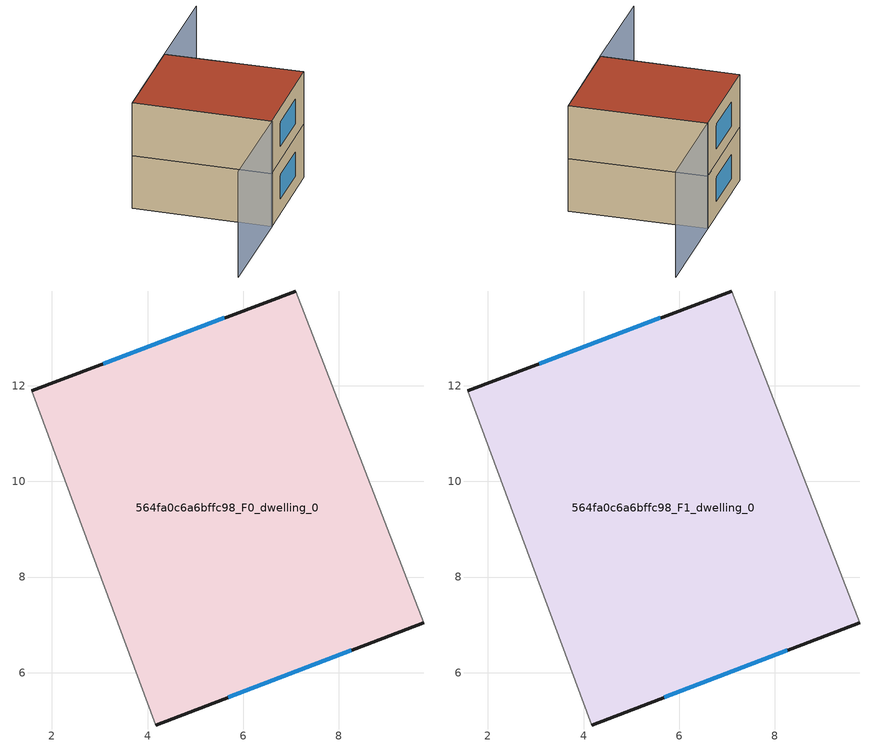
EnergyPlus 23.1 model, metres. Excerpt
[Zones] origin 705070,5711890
564fa0c6a6bffc98_F0_dwelling_0
 floor ground (EU_floor_Construction): 7.1,13.98 9.77,7.05 4.18,4.91 1.58,11.9 z0
 wall outside (EU_wall_Construction): 7.1,13.98 1.58,11.9 / 4.18,4.91 9.77,7.05 z0:3
 wall adiabatic (EU_wall_Construction): 9.77,7.05 7.1,13.98 / 1.58,11.9 4.18,4.91 z0:3
 window (EU_Window_Construction): 5.6,13.42 3.07,12.46 / 5.69,5.49 8.26,6.47 z0.81:2.19
564fa0c6a6bffc98_F1_dwelling_0
 floor to 564fa0c6a6bffc98_F0_dwelling_0 (EU_floor_Construction): 7.1,13.98 9.77,7.05 4.18,4.91 1.58,11.9 z3
 wall outside (EU_wall_Construction): 7.1,13.98 1.58,11.9 / 4.18,4.91 9.77,7.05 z3:6
 wall adiabatic (EU_wall_Construction): 9.77,7.05 7.1,13.98 / 1.58,11.9 4.18,4.91 z3:6
 window (EU_Window_Construction): 5.6,13.42 3.07,12.46 / 5.69,5.49 8.26,6.47 z3.81:5.19
 roof outside (EU_roof_Construction): 9.77,7.05 7.1,13.98 1.58,11.9 4.18,4.91 z6
shading: 9.73,7.03 7.09,13.99 / 7.09,13.99 12.56,16.06 / 1.58,11.9 4.22,4.91 / 4.22,4.91 -1.53,2.74 z0:6
[Building]
EU S2 Campaign: North Axis=0; Terrain=City; Solar Distribution=FullExterior
[Site:Location]
London: Latitude=51.5; Longitude=-0.5; Time Zone=0; Elevation=25
[SizingPeriod:WeatherFileDays]
AnnualSizingPeriod: Begin Month=1; Begin Day of Month=1; End Month=12; End Day of Month=31; Day of Week for Start Day=Monday; Use Weather File Daylight Saving Period=No; Use Weather File Rain and Snow Indicators=No
[MATERIAL]
EU_InternalMass_Material: Roughness=MediumRough; Thickness=0.1; Conductivity=1; Density=1800; Specific Heat=900; Thermal Absorptance=0.9; Solar Absorptance=0.7; Visible Absorptance=0.7
[MATERIAL:NOMASS] Roughness=MediumRough; Thermal Absorptance=0.9; Solar Absorptance=0.7; Visible Absorptance=0.7
Name | Thermal Resistance
EU_wall_NoMass | 0.727863
EU_roof_NoMass | 0.773354
EU_floor_NoMass | 1.79329
[WINDOWMATERIAL:SIMPLEGLAZINGSYSTEM]
EU_Window_SimpleGlazing: UFactor=2.58614; Solar Heat Gain Coefficient=0.76; Visible Transmittance=0.76
[CONSTRUCTION]
EU_wall_Construction: EU_wall_NoMass
EU_roof_Construction: EU_roof_NoMass
EU_floor_Construction: EU_floor_NoMass
EU_Window_Construction: EU_Window_SimpleGlazing
EU_InternalMass_Construction: EU_InternalMass_Material
[ZONE] Type=1; Multiplier=1; Ceiling Height=autocalculate; Floor Area=autocalculate; Part of Total Floor Area=Yes
Name | Volume
564fa0c6a6bffc98_F0_dwelling_0 | 132.693
564fa0c6a6bffc98_F1_dwelling_0 | 132.694
[INTERNALMASS] Construction=EU_InternalMass_Construction; Surface Area=44.2314
Name | Zone or ZoneList
564fa0c6a6bffc98_F0_dwelling_0_EU_InternalMass | 564fa0c6a6bffc98_F0_dwelling_0
564fa0c6a6bffc98_F1_dwelling_0_EU_InternalMass | 564fa0c6a6bffc98_F1_dwelling_0
[OTHEREQUIPMENT] Fuel Type=Electricity; Design Level Calculation Method=Watts/Area; Power per Zone Floor Area=1; Fraction Latent=0; Fraction Radiant=0; Fraction Lost=0; Carbon Dioxide Generation Rate=0; EndUse Subcategory=EU_Step8_InternalGains
Name | Zone or ZoneList or Space or SpaceList | Schedule
EU_Step8_InternalGain_564fa0c6a6bffc98_F0_dwelling_0_f000 | 564fa0c6a6bffc98_F0_dwelling_0 | EU_Step8_GainSchedule_564fa0c6a6bffc98_F0_dwelling_0_f000
EU_Step8_InternalGain_564fa0c6a6bffc98_F1_dwelling_0_f000 | 564fa0c6a6bffc98_F1_dwelling_0 | EU_Step8_GainSchedule_564fa0c6a6bffc98_F1_dwelling_0_f000
[ZONEVENTILATION:DESIGNFLOWRATE] Schedule=EU_AlwaysOn; Design Flow Rate Calculation Method=AirChanges/Hour; Air Changes per Hour=0.484901; Ventilation Type=Natural; Fan Pressure Rise=0; Fan Total Efficiency=1; Constant Term Coefficient=1; Temperature Term Coefficient=0; Velocity Term Coefficient=0; Velocity Squared Term Coefficient=0; Minimum Indoor Temperature=-100; Maximum Indoor Temperature=100; Delta Temperature=-100; Minimum Outdoor Temperature=-100; Maximum Outdoor Temperature=100; Maximum Wind Speed=40
Name | Zone or ZoneList or Space or SpaceList
EU_ConstantAir_564fa0c6a6bffc98_F0_dwelling_0 | 564fa0c6a6bffc98_F0_dwelling_0
EU_ConstantAir_564fa0c6a6bffc98_F1_dwelling_0 | 564fa0c6a6bffc98_F1_dwelling_0
[HVACTEMPLATE:THERMOSTAT] Constant Heating Setpoint=20; Constant Cooling Setpoint=50
EU_HeatOnly_564fa0c6a6bffc98_F0_dwelling_0; EU_HeatOnly_564fa0c6a6bffc98_F1_dwelling_0
[HVACTEMPLATE:ZONE:IDEALLOADSAIRSYSTEM] System Availability Schedule=EU_AlwaysOn; Maximum Heating Supply Air Temperature=50; Minimum Cooling Supply Air Temperature=13; Maximum Heating Supply Air Humidity Ratio=0.0156; Minimum Cooling Supply Air Humidity Ratio=0.0077; Heating Limit=NoLimit; Cooling Limit=NoLimit; Heating Availability Schedule=EU_AlwaysOn; Cooling Availability Schedule=EU_CoolingOff; Dehumidification Control Type=ConstantSensibleHeatRatio; Cooling Sensible Heat Ratio=0.7; Dehumidification Setpoint=60; Humidification Control Type=None; Humidification Setpoint=30; Outdoor Air Method=None; Outdoor Air Flow Rate per Person=0.00944; Outdoor Air Flow Rate per Zone Floor Area=0; Outdoor Air Flow Rate per Zone=0; Demand Controlled Ventilation Type=None; Outdoor Air Economizer Type=NoEconomizer; Heat Recovery Type=None; Sensible Heat Recovery Effectiveness=0.7; Latent Heat Recovery Effectiveness=0.65
Name | Template Thermostat
564fa0c6a6bffc98_F0_dwelling_0 | EU_HeatOnly_564fa0c6a6bffc98_F0_dwelling_0
564fa0c6a6bffc98_F1_dwelling_0 | EU_HeatOnly_564fa0c6a6bffc98_F1_dwelling_0
[SIZING:ZONE] Zone Cooling Design Supply Air Temperature Input Method=SupplyAirTemperature; Zone Cooling Design Supply Air Temperature=13; Zone Heating Design Supply Air Temperature Input Method=SupplyAirTemperature; Zone Heating Design Supply Air Temperature=50; Zone Cooling Design Supply Air Humidity Ratio=0.008; Zone Heating Design Supply Air Humidity Ratio=0.008; Cooling Design Air Flow Method=DesignDay; Cooling Design Air Flow Rate=0; Cooling Minimum Air Flow per Zone Floor Area=0.000762; Cooling Minimum Air Flow=0; Cooling Minimum Air Flow Fraction=0.2; Heating Design Air Flow Method=DesignDay; Heating Design Air Flow Rate=0; Heating Maximum Air Flow per Zone Floor Area=0.002032; Heating Maximum Air Flow=0.141576; Heating Maximum Air Flow Fraction=0.3; Account for Dedicated Outdoor Air System=No; Dedicated Outdoor Air System Control Strategy=NeutralSupplyAir; Dedicated Outdoor Air Low Setpoint Temperature for Design=autosize; Dedicated Outdoor Air High Setpoint Temperature for Design=autosize; Zone Load Sizing Method=Sensible Load Only No Latent Load; Zone Latent Cooling Design Supply Air Humidity Ratio Input Method=HumidityRatioDifference; Zone Cooling Design Supply Air Humidity Ratio Difference=0.005; Zone Latent Heating Design Supply Air Humidity Ratio Input Method=HumidityRatioDifference; Zone Humidification Design Supply Air Humidity Ratio Difference=0.005
564fa0c6a6bffc98_F0_dwelling_0; 564fa0c6a6bffc98_F1_dwelling_0
[SCHEDULE:CONSTANT]
Name | Hourly Value
EU_AlwaysOn | 1
EU_CoolingOff | 0
[SCHEDULE:FILE] Column Number=1; Rows to Skip at Top=0; Number of Hours of Data=8760; Column Separator=Comma; Interpolate to Timestep=No; Minutes per Item=60; Adjust Schedule for Daylight Savings=Yes
Name | File
EU_Step8_GainSchedule_564fa0c6a6bffc98_F0_dwelling_0_f000 | ../../schedules/564fa0c6a6bffc98/564fa0c6a6bffc98_F0_dwelling_0_f000_gain.csv
EU_Step8_GainSchedule_564fa0c6a6bffc98_F1_dwelling_0_f000 | ../../schedules/564fa0c6a6bffc98/564fa0c6a6bffc98_F1_dwelling_0_f000_gain.csv
